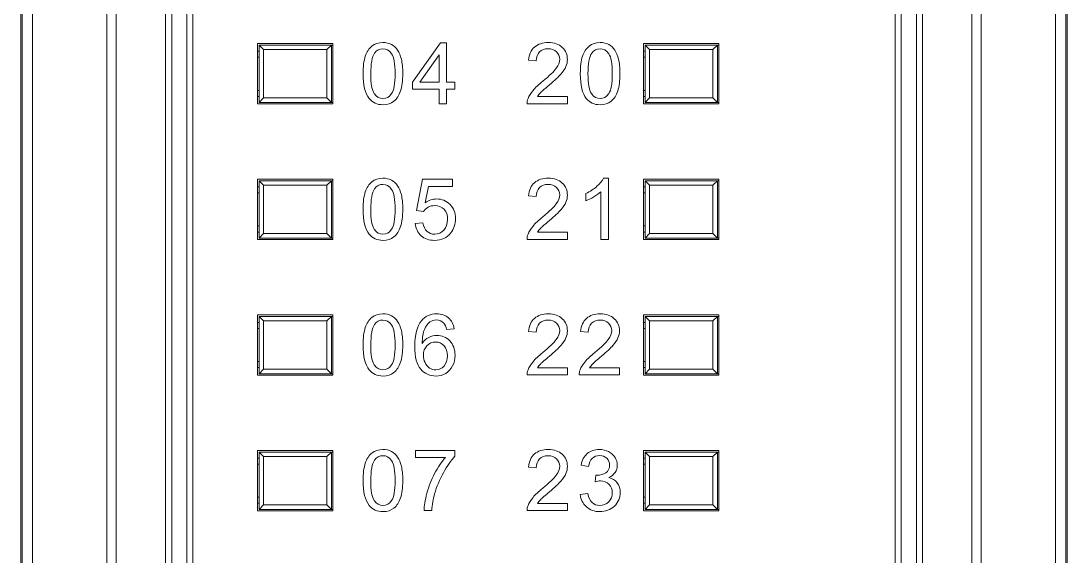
# Model space of a CAD drawing. Header units: millimetres. Extents: x 33157 to 59611, y -29750 to 1750.
# Drawn here: x 53663.15 to 53697.85, y 1384.22 to 1401.97 of the extents above; entities that cross this region are included whole.
import ezdxf

# ---------------------------------------------------------------- set-up
doc = ezdxf.new("R2010")
doc.units = ezdxf.units.MM
doc.layers.get('0').update_dxf_attribs({"lineweight": 18})

msp = doc.modelspace()

# ---------------------------------------------------------------- linework, layer by layer
at = {"lineweight": 9}
for p, q in [((53663.149, 1433.97), (53663.149, 1335.47)), ((53697.849, 1433.97), (53697.849, 1335.47)), ((53663.187, 1433.306), (53663.187, 1336.134)), ((53663.528, 1433.306), (53663.528, 1336.134)), ((53697.469, 1433.306), (53697.469, 1336.134)), ((53697.811, 1433.306), (53697.811, 1336.134)), ((53665.995, 1428.989), (53665.995, 1340.45)), ((53666.311, 1428.989), (53666.311, 1340.45)), ((53694.687, 1428.989), (53694.687, 1340.45)), ((53695.003, 1428.989), (53695.003, 1340.45)), ((53667.949, 1428.72), (53667.949, 1340.72)), ((53668.149, 1428.72), (53668.149, 1340.72)), ((53668.649, 1428.72), (53668.649, 1340.72)), ((53668.849, 1428.72), (53668.849, 1340.72)), ((53692.149, 1428.72), (53692.149, 1340.72)), ((53692.349, 1428.72), (53692.349, 1340.72)), ((53692.849, 1428.72), (53692.849, 1340.72)), ((53693.049, 1428.72), (53693.049, 1340.72)), ((53670.999, 1401.22), (53670.999, 1399.22)), ((53673.499, 1401.22), (53673.499, 1399.22)), ((53683.799, 1401.22), (53683.799, 1399.22)), ((53686.299, 1401.22), (53686.299, 1399.22)), ((53671.049, 1401.17), (53671.049, 1399.27)), ((53671.199, 1401.02), (53671.199, 1399.42)), ((53673.299, 1401.02), (53673.299, 1399.42)), ((53673.449, 1401.17), (53673.449, 1399.27)), ((53683.849, 1401.17), (53683.849, 1399.27)), ((53683.999, 1401.02), (53683.999, 1399.42)), ((53686.099, 1401.02), (53686.099, 1399.42)), ((53686.249, 1401.17), (53686.249, 1399.27)), ((53670.999, 1396.72), (53670.999, 1394.72)), ((53673.499, 1396.72), (53673.499, 1394.72)), ((53683.799, 1396.72), (53683.799, 1394.72)), ((53686.299, 1396.72), (53686.299, 1394.72)), ((53671.049, 1396.67), (53671.049, 1394.77)), ((53671.199, 1396.52), (53671.199, 1394.92)), ((53673.299, 1396.52), (53673.299, 1394.92)), ((53673.449, 1396.67), (53673.449, 1394.77)), ((53683.849, 1396.67), (53683.849, 1394.77)), ((53683.999, 1396.52), (53683.999, 1394.92)), ((53686.099, 1396.52), (53686.099, 1394.92)), ((53686.249, 1396.67), (53686.249, 1394.77)), ((53670.999, 1392.22), (53670.999, 1390.22)), ((53671.049, 1392.17), (53671.049, 1390.27)), ((53673.449, 1392.17), (53673.449, 1390.27)), ((53673.499, 1392.22), (53673.499, 1390.22)), ((53683.799, 1392.22), (53683.799, 1390.22)), ((53683.849, 1392.17), (53683.849, 1390.27)), ((53686.249, 1392.17), (53686.249, 1390.27)), ((53686.299, 1392.22), (53686.299, 1390.22)), ((53671.199, 1392.02), (53671.199, 1390.42)), ((53673.299, 1392.02), (53673.299, 1390.42)), ((53683.999, 1392.02), (53683.999, 1390.42)), ((53686.099, 1392.02), (53686.099, 1390.42)), ((53670.999, 1387.72), (53670.999, 1385.72)), ((53671.049, 1387.67), (53671.049, 1385.77)), ((53673.449, 1387.67), (53673.449, 1385.77)), ((53673.499, 1387.72), (53673.499, 1385.72)), ((53683.799, 1387.72), (53683.799, 1385.72)), ((53683.849, 1387.67), (53683.849, 1385.77)), ((53686.249, 1387.67), (53686.249, 1385.77)), ((53686.299, 1387.72), (53686.299, 1385.72)), ((53671.199, 1387.52), (53671.199, 1385.92)), ((53673.299, 1387.52), (53673.299, 1385.92)), ((53683.999, 1387.52), (53683.999, 1385.92)), ((53686.099, 1387.52), (53686.099, 1385.92))]:
    msp.add_line(p, q, dxfattribs=at)
for points in [[(53673.499, 1401.22), (53673.499, 1401.22), (53670.999, 1401.22), (53670.999, 1401.22)], [(53686.299, 1401.22), (53686.299, 1401.22), (53683.799, 1401.22), (53683.799, 1401.22)], [(53671.049, 1400.97), (53671.049, 1400.97), (53670.999, 1400.97), (53670.999, 1400.97)], [(53671.049, 1401.17), (53671.049, 1401.17), (53673.499, 1401.17), (53673.499, 1401.17)], [(53671.049, 1401.17), (53671.049, 1401.17), (53671.199, 1401.02), (53671.199, 1401.02)], [(53673.299, 1401.02), (53673.299, 1401.02), (53671.199, 1401.02), (53671.199, 1401.02)], [(53673.449, 1401.17), (53673.449, 1401.17), (53673.299, 1401.02), (53673.299, 1401.02)], [(53683.849, 1400.97), (53683.849, 1400.97), (53683.799, 1400.97), (53683.799, 1400.97)], [(53683.849, 1401.17), (53683.849, 1401.17), (53686.299, 1401.17), (53686.299, 1401.17)], [(53683.849, 1401.17), (53683.849, 1401.17), (53683.999, 1401.02), (53683.999, 1401.02)], [(53686.099, 1401.02), (53686.099, 1401.02), (53683.999, 1401.02), (53683.999, 1401.02)], [(53686.249, 1401.17), (53686.249, 1401.17), (53686.099, 1401.02), (53686.099, 1401.02)], [(53671.049, 1400.77), (53671.049, 1400.77), (53670.999, 1400.77), (53670.999, 1400.77)], [(53683.849, 1400.77), (53683.849, 1400.77), (53683.799, 1400.77), (53683.799, 1400.77)], [(53670.999, 1399.67), (53670.999, 1399.67), (53671.049, 1399.67), (53671.049, 1399.67)], [(53670.999, 1399.47), (53670.999, 1399.47), (53671.049, 1399.47), (53671.049, 1399.47)], [(53683.799, 1399.67), (53683.799, 1399.67), (53683.849, 1399.67), (53683.849, 1399.67)], [(53683.799, 1399.47), (53683.799, 1399.47), (53683.849, 1399.47), (53683.849, 1399.47)], [(53670.999, 1399.22), (53670.999, 1399.22), (53673.499, 1399.22), (53673.499, 1399.22)], [(53671.049, 1399.27), (53671.049, 1399.27), (53673.499, 1399.27), (53673.499, 1399.27)], [(53671.049, 1399.27), (53671.049, 1399.27), (53671.199, 1399.42), (53671.199, 1399.42)], [(53671.199, 1399.42), (53671.199, 1399.42), (53673.299, 1399.42), (53673.299, 1399.42)], [(53673.449, 1399.27), (53673.449, 1399.27), (53673.299, 1399.42), (53673.299, 1399.42)], [(53683.799, 1399.22), (53683.799, 1399.22), (53686.299, 1399.22), (53686.299, 1399.22)], [(53683.849, 1399.27), (53683.849, 1399.27), (53686.299, 1399.27), (53686.299, 1399.27)], [(53683.849, 1399.27), (53683.849, 1399.27), (53683.999, 1399.42), (53683.999, 1399.42)], [(53683.999, 1399.42), (53683.999, 1399.42), (53686.099, 1399.42), (53686.099, 1399.42)], [(53686.249, 1399.27), (53686.249, 1399.27), (53686.099, 1399.42), (53686.099, 1399.42)], [(53673.499, 1396.72), (53673.499, 1396.72), (53670.999, 1396.72), (53670.999, 1396.72)], [(53686.299, 1396.72), (53686.299, 1396.72), (53683.799, 1396.72), (53683.799, 1396.72)], [(53671.049, 1396.47), (53671.049, 1396.47), (53670.999, 1396.47), (53670.999, 1396.47)], [(53671.049, 1396.67), (53671.049, 1396.67), (53673.499, 1396.67), (53673.499, 1396.67)], [(53671.049, 1396.67), (53671.049, 1396.67), (53671.199, 1396.52), (53671.199, 1396.52)], [(53673.299, 1396.52), (53673.299, 1396.52), (53671.199, 1396.52), (53671.199, 1396.52)], [(53673.449, 1396.67), (53673.449, 1396.67), (53673.299, 1396.52), (53673.299, 1396.52)], [(53683.849, 1396.47), (53683.849, 1396.47), (53683.799, 1396.47), (53683.799, 1396.47)], [(53683.849, 1396.67), (53683.849, 1396.67), (53686.299, 1396.67), (53686.299, 1396.67)], [(53683.849, 1396.67), (53683.849, 1396.67), (53683.999, 1396.52), (53683.999, 1396.52)], [(53686.099, 1396.52), (53686.099, 1396.52), (53683.999, 1396.52), (53683.999, 1396.52)], [(53686.249, 1396.67), (53686.249, 1396.67), (53686.099, 1396.52), (53686.099, 1396.52)], [(53671.049, 1396.27), (53671.049, 1396.27), (53670.999, 1396.27), (53670.999, 1396.27)], [(53683.849, 1396.27), (53683.849, 1396.27), (53683.799, 1396.27), (53683.799, 1396.27)], [(53670.999, 1395.17), (53670.999, 1395.17), (53671.049, 1395.17), (53671.049, 1395.17)], [(53670.999, 1394.97), (53670.999, 1394.97), (53671.049, 1394.97), (53671.049, 1394.97)], [(53683.799, 1395.17), (53683.799, 1395.17), (53683.849, 1395.17), (53683.849, 1395.17)], [(53683.799, 1394.97), (53683.799, 1394.97), (53683.849, 1394.97), (53683.849, 1394.97)], [(53670.999, 1394.72), (53670.999, 1394.72), (53673.499, 1394.72), (53673.499, 1394.72)], [(53671.049, 1394.77), (53671.049, 1394.77), (53673.499, 1394.77), (53673.499, 1394.77)], [(53671.049, 1394.77), (53671.049, 1394.77), (53671.199, 1394.92), (53671.199, 1394.92)], [(53671.199, 1394.92), (53671.199, 1394.92), (53673.299, 1394.92), (53673.299, 1394.92)], [(53673.449, 1394.77), (53673.449, 1394.77), (53673.299, 1394.92), (53673.299, 1394.92)], [(53683.799, 1394.72), (53683.799, 1394.72), (53686.299, 1394.72), (53686.299, 1394.72)], [(53683.849, 1394.77), (53683.849, 1394.77), (53686.299, 1394.77), (53686.299, 1394.77)], [(53683.849, 1394.77), (53683.849, 1394.77), (53683.999, 1394.92), (53683.999, 1394.92)], [(53683.999, 1394.92), (53683.999, 1394.92), (53686.099, 1394.92), (53686.099, 1394.92)], [(53686.249, 1394.77), (53686.249, 1394.77), (53686.099, 1394.92), (53686.099, 1394.92)], [(53673.499, 1392.22), (53673.499, 1392.22), (53670.999, 1392.22), (53670.999, 1392.22)], [(53671.049, 1392.17), (53671.049, 1392.17), (53673.499, 1392.17), (53673.499, 1392.17)], [(53671.049, 1392.17), (53671.049, 1392.17), (53671.199, 1392.02), (53671.199, 1392.02)], [(53673.449, 1392.17), (53673.449, 1392.17), (53673.299, 1392.02), (53673.299, 1392.02)], [(53686.299, 1392.22), (53686.299, 1392.22), (53683.799, 1392.22), (53683.799, 1392.22)], [(53683.849, 1392.17), (53683.849, 1392.17), (53686.299, 1392.17), (53686.299, 1392.17)], [(53683.849, 1392.17), (53683.849, 1392.17), (53683.999, 1392.02), (53683.999, 1392.02)], [(53686.249, 1392.17), (53686.249, 1392.17), (53686.099, 1392.02), (53686.099, 1392.02)], [(53671.049, 1391.97), (53671.049, 1391.97), (53670.999, 1391.97), (53670.999, 1391.97)], [(53673.299, 1392.02), (53673.299, 1392.02), (53671.199, 1392.02), (53671.199, 1392.02)], [(53683.849, 1391.97), (53683.849, 1391.97), (53683.799, 1391.97), (53683.799, 1391.97)], [(53686.099, 1392.02), (53686.099, 1392.02), (53683.999, 1392.02), (53683.999, 1392.02)], [(53671.049, 1391.77), (53671.049, 1391.77), (53670.999, 1391.77), (53670.999, 1391.77)], [(53683.849, 1391.77), (53683.849, 1391.77), (53683.799, 1391.77), (53683.799, 1391.77)], [(53670.999, 1390.67), (53670.999, 1390.67), (53671.049, 1390.67), (53671.049, 1390.67)], [(53670.999, 1390.47), (53670.999, 1390.47), (53671.049, 1390.47), (53671.049, 1390.47)], [(53683.799, 1390.67), (53683.799, 1390.67), (53683.849, 1390.67), (53683.849, 1390.67)], [(53683.799, 1390.47), (53683.799, 1390.47), (53683.849, 1390.47), (53683.849, 1390.47)], [(53670.999, 1390.22), (53670.999, 1390.22), (53673.499, 1390.22), (53673.499, 1390.22)], [(53671.049, 1390.27), (53671.049, 1390.27), (53673.499, 1390.27), (53673.499, 1390.27)], [(53671.049, 1390.27), (53671.049, 1390.27), (53671.199, 1390.42), (53671.199, 1390.42)], [(53671.199, 1390.42), (53671.199, 1390.42), (53673.299, 1390.42), (53673.299, 1390.42)], [(53673.449, 1390.27), (53673.449, 1390.27), (53673.299, 1390.42), (53673.299, 1390.42)], [(53683.799, 1390.22), (53683.799, 1390.22), (53686.299, 1390.22), (53686.299, 1390.22)], [(53683.849, 1390.27), (53683.849, 1390.27), (53686.299, 1390.27), (53686.299, 1390.27)], [(53683.849, 1390.27), (53683.849, 1390.27), (53683.999, 1390.42), (53683.999, 1390.42)], [(53683.999, 1390.42), (53683.999, 1390.42), (53686.099, 1390.42), (53686.099, 1390.42)], [(53686.249, 1390.27), (53686.249, 1390.27), (53686.099, 1390.42), (53686.099, 1390.42)], [(53673.499, 1387.72), (53673.499, 1387.72), (53670.999, 1387.72), (53670.999, 1387.72)], [(53671.049, 1387.67), (53671.049, 1387.67), (53673.499, 1387.67), (53673.499, 1387.67)], [(53671.049, 1387.67), (53671.049, 1387.67), (53671.199, 1387.52), (53671.199, 1387.52)], [(53673.449, 1387.67), (53673.449, 1387.67), (53673.299, 1387.52), (53673.299, 1387.52)], [(53686.299, 1387.72), (53686.299, 1387.72), (53683.799, 1387.72), (53683.799, 1387.72)], [(53683.849, 1387.67), (53683.849, 1387.67), (53686.299, 1387.67), (53686.299, 1387.67)], [(53683.849, 1387.67), (53683.849, 1387.67), (53683.999, 1387.52), (53683.999, 1387.52)], [(53686.249, 1387.67), (53686.249, 1387.67), (53686.099, 1387.52), (53686.099, 1387.52)], [(53671.049, 1387.47), (53671.049, 1387.47), (53670.999, 1387.47), (53670.999, 1387.47)], [(53673.299, 1387.52), (53673.299, 1387.52), (53671.199, 1387.52), (53671.199, 1387.52)], [(53683.849, 1387.47), (53683.849, 1387.47), (53683.799, 1387.47), (53683.799, 1387.47)], [(53686.099, 1387.52), (53686.099, 1387.52), (53683.999, 1387.52), (53683.999, 1387.52)], [(53671.049, 1387.27), (53671.049, 1387.27), (53670.999, 1387.27), (53670.999, 1387.27)], [(53683.849, 1387.27), (53683.849, 1387.27), (53683.799, 1387.27), (53683.799, 1387.27)], [(53670.999, 1386.17), (53670.999, 1386.17), (53671.049, 1386.17), (53671.049, 1386.17)], [(53670.999, 1385.97), (53670.999, 1385.97), (53671.049, 1385.97), (53671.049, 1385.97)], [(53671.049, 1385.77), (53671.049, 1385.77), (53671.199, 1385.92), (53671.199, 1385.92)], [(53671.199, 1385.92), (53671.199, 1385.92), (53673.299, 1385.92), (53673.299, 1385.92)], [(53673.449, 1385.77), (53673.449, 1385.77), (53673.299, 1385.92), (53673.299, 1385.92)], [(53683.799, 1386.17), (53683.799, 1386.17), (53683.849, 1386.17), (53683.849, 1386.17)], [(53683.799, 1385.97), (53683.799, 1385.97), (53683.849, 1385.97), (53683.849, 1385.97)], [(53683.849, 1385.77), (53683.849, 1385.77), (53683.999, 1385.92), (53683.999, 1385.92)], [(53683.999, 1385.92), (53683.999, 1385.92), (53686.099, 1385.92), (53686.099, 1385.92)], [(53686.249, 1385.77), (53686.249, 1385.77), (53686.099, 1385.92), (53686.099, 1385.92)], [(53670.999, 1385.72), (53670.999, 1385.72), (53673.499, 1385.72), (53673.499, 1385.72)], [(53671.049, 1385.77), (53671.049, 1385.77), (53673.499, 1385.77), (53673.499, 1385.77)], [(53683.799, 1385.72), (53683.799, 1385.72), (53686.299, 1385.72), (53686.299, 1385.72)], [(53683.849, 1385.77), (53683.849, 1385.77), (53686.299, 1385.77), (53686.299, 1385.77)]]:
    msp.add_open_spline(points, degree=3, dxfattribs=at)
for points, knots in [([(53674.499, 1400.224), (53674.499, 1400.463), (53674.523, 1400.655), (53674.572, 1400.801), (53674.621, 1400.947), (53674.694, 1401.06), (53674.791, 1401.138), (53674.888, 1401.217), (53675.009, 1401.256), (53675.156, 1401.256), (53675.264, 1401.256), (53675.359, 1401.234), (53675.442, 1401.191), (53675.524, 1401.147), (53675.591, 1401.084), (53675.644, 1401.002), (53675.697, 1400.92), (53675.738, 1400.82), (53675.768, 1400.701), (53675.799, 1400.583), (53675.814, 1400.424), (53675.814, 1400.224), (53675.814, 1399.987), (53675.789, 1399.795), (53675.741, 1399.649), (53675.692, 1399.503), (53675.619, 1399.391), (53675.523, 1399.312), (53675.426, 1399.232), (53675.304, 1399.193), (53675.156, 1399.193), (53674.962, 1399.193), (53674.809, 1399.262), (53674.698, 1399.401), (53674.565, 1399.57), (53674.499, 1399.844), (53674.499, 1400.224)], [0, 0, 0, 0, 134167.062606, 134167.062606, 134167.062606, 268334.125212, 268334.125212, 268334.125212, 402501.187819, 402501.187819, 402501.187819, 536668.250425, 536668.250425, 536668.250425, 670835.313031, 670835.313031, 670835.313031, 805002.375637, 805002.375637, 805002.375637, 939169.438243, 939169.438243, 939169.438243, 1073336.500849, 1073336.500849, 1073336.500849, 1207503.563456, 1207503.563456, 1207503.563456, 1341670.626062, 1341670.626062, 1341670.626062, 1475837.688668, 1475837.688668, 1475837.688668, 1610004.751274, 1610004.751274, 1610004.751274, 1610004.751274]), ([(53677.018, 1399.227), (53677.018, 1399.227), (53677.018, 1399.709), (53677.018, 1399.709), (53677.018, 1399.709), (53676.14, 1399.709), (53676.14, 1399.709), (53676.14, 1399.709), (53676.14, 1399.938), (53676.14, 1399.938), (53676.14, 1399.938), (53677.063, 1401.248), (53677.063, 1401.248), (53677.063, 1401.248), (53677.266, 1401.248), (53677.266, 1401.248), (53677.266, 1401.248), (53677.266, 1399.938), (53677.266, 1399.938), (53677.266, 1399.938), (53677.54, 1399.938), (53677.54, 1399.938), (53677.54, 1399.938), (53677.54, 1399.709), (53677.54, 1399.709), (53677.54, 1399.709), (53677.266, 1399.709), (53677.266, 1399.709), (53677.266, 1399.709), (53677.266, 1399.227), (53677.266, 1399.227), (53677.266, 1399.227), (53677.018, 1399.227), (53677.018, 1399.227)], [0, 0, 0, 0, 134801.096198, 134801.096198, 134801.096198, 269602.192395, 269602.192395, 269602.192395, 404403.288593, 404403.288593, 404403.288593, 539204.38479, 539204.38479, 539204.38479, 674005.480988, 674005.480988, 674005.480988, 808806.577185, 808806.577185, 808806.577185, 943607.673383, 943607.673383, 943607.673383, 1078408.76958, 1078408.76958, 1078408.76958, 1213209.865778, 1213209.865778, 1213209.865778, 1348010.961975, 1348010.961975, 1348010.961975, 1482812.058173, 1482812.058173, 1482812.058173, 1482812.058173]), ([(53681.278, 1399.464), (53681.278, 1399.464), (53681.278, 1399.227), (53681.278, 1399.227), (53681.278, 1399.227), (53679.94, 1399.227), (53679.94, 1399.227), (53679.938, 1399.287), (53679.948, 1399.344), (53679.969, 1399.399), (53680.003, 1399.49), (53680.058, 1399.58), (53680.134, 1399.668), (53680.21, 1399.756), (53680.318, 1399.858), (53680.459, 1399.973), (53680.677, 1400.153), (53680.826, 1400.296), (53680.904, 1400.401), (53680.982, 1400.506), (53681.021, 1400.606), (53681.021, 1400.7), (53681.021, 1400.798), (53680.986, 1400.881), (53680.915, 1400.949), (53680.844, 1401.016), (53680.752, 1401.05), (53680.639, 1401.05), (53680.519, 1401.05), (53680.423, 1401.014), (53680.351, 1400.943), (53680.279, 1400.872), (53680.243, 1400.773), (53680.242, 1400.646), (53680.242, 1400.646), (53679.988, 1400.672), (53679.988, 1400.672), (53680.005, 1400.862), (53680.071, 1401.007), (53680.185, 1401.106), (53680.299, 1401.206), (53680.452, 1401.256), (53680.645, 1401.256), (53680.838, 1401.256), (53680.992, 1401.202), (53681.105, 1401.095), (53681.218, 1400.987), (53681.275, 1400.853), (53681.275, 1400.694), (53681.275, 1400.613), (53681.258, 1400.534), (53681.225, 1400.456), (53681.192, 1400.377), (53681.137, 1400.295), (53681.06, 1400.209), (53680.983, 1400.122), (53680.856, 1400.003), (53680.678, 1399.853), (53680.529, 1399.728), (53680.433, 1399.643), (53680.391, 1399.598), (53680.348, 1399.554), (53680.313, 1399.509), (53680.286, 1399.464), (53680.286, 1399.464), (53681.278, 1399.464), (53681.278, 1399.464)], [0, 0, 0, 0, 131339.578195, 131339.578195, 131339.578195, 262679.15639, 262679.15639, 262679.15639, 394018.734585, 394018.734585, 394018.734585, 525358.312781, 525358.312781, 525358.312781, 656697.890976, 656697.890976, 656697.890976, 788037.469171, 788037.469171, 788037.469171, 919377.047366, 919377.047366, 919377.047366, 1050716.625561, 1050716.625561, 1050716.625561, 1182056.203756, 1182056.203756, 1182056.203756, 1313395.781951, 1313395.781951, 1313395.781951, 1444735.360147, 1444735.360147, 1444735.360147, 1576074.938342, 1576074.938342, 1576074.938342, 1707414.516537, 1707414.516537, 1707414.516537, 1838754.094732, 1838754.094732, 1838754.094732, 1970093.672927, 1970093.672927, 1970093.672927, 2101433.251122, 2101433.251122, 2101433.251122, 2232772.829317, 2232772.829317, 2232772.829317, 2364112.407512, 2364112.407512, 2364112.407512, 2495451.985708, 2495451.985708, 2495451.985708, 2626791.563903, 2626791.563903, 2626791.563903, 2758131.142098, 2758131.142098, 2758131.142098, 2889470.720293, 2889470.720293, 2889470.720293, 2889470.720293]), ([(53681.703, 1400.224), (53681.703, 1400.463), (53681.727, 1400.655), (53681.776, 1400.801), (53681.826, 1400.947), (53681.899, 1401.06), (53681.996, 1401.138), (53682.092, 1401.217), (53682.214, 1401.256), (53682.361, 1401.256), (53682.469, 1401.256), (53682.564, 1401.234), (53682.646, 1401.191), (53682.728, 1401.147), (53682.796, 1401.084), (53682.848, 1401.002), (53682.901, 1400.92), (53682.942, 1400.82), (53682.973, 1400.701), (53683.003, 1400.583), (53683.018, 1400.424), (53683.018, 1400.224), (53683.018, 1399.987), (53682.994, 1399.795), (53682.945, 1399.649), (53682.897, 1399.503), (53682.824, 1399.391), (53682.727, 1399.312), (53682.631, 1399.232), (53682.508, 1399.193), (53682.361, 1399.193), (53682.166, 1399.193), (53682.013, 1399.262), (53681.902, 1399.401), (53681.769, 1399.57), (53681.703, 1399.844), (53681.703, 1400.224)], [0, 0, 0, 0, 134185.300096, 134185.300096, 134185.300096, 268370.600192, 268370.600192, 268370.600192, 402555.900288, 402555.900288, 402555.900288, 536741.200384, 536741.200384, 536741.200384, 670926.50048, 670926.50048, 670926.50048, 805111.800576, 805111.800576, 805111.800576, 939297.100672, 939297.100672, 939297.100672, 1073482.400768, 1073482.400768, 1073482.400768, 1207667.700864, 1207667.700864, 1207667.700864, 1341853.00096, 1341853.00096, 1341853.00096, 1476038.301056, 1476038.301056, 1476038.301056, 1610223.601152, 1610223.601152, 1610223.601152, 1610223.601152]), ([(53674.753, 1400.223), (53674.753, 1399.891), (53674.791, 1399.669), (53674.869, 1399.56), (53674.946, 1399.451), (53675.042, 1399.396), (53675.156, 1399.396), (53675.27, 1399.396), (53675.366, 1399.451), (53675.444, 1399.561), (53675.521, 1399.671), (53675.56, 1399.891), (53675.56, 1400.223), (53675.56, 1400.556), (53675.521, 1400.777), (53675.444, 1400.886), (53675.366, 1400.995), (53675.27, 1401.05), (53675.153, 1401.05), (53675.04, 1401.05), (53674.948, 1401.002), (53674.88, 1400.905), (53674.795, 1400.782), (53674.753, 1400.555), (53674.753, 1400.223)], [0, 0, 0, 0, 137290.190324, 137290.190324, 137290.190324, 274580.380649, 274580.380649, 274580.380649, 411870.570973, 411870.570973, 411870.570973, 549160.761297, 549160.761297, 549160.761297, 686450.951622, 686450.951622, 686450.951622, 823741.141946, 823741.141946, 823741.141946, 961031.33227, 961031.33227, 961031.33227, 1098321.522594, 1098321.522594, 1098321.522594, 1098321.522594]), ([(53677.018, 1399.938), (53677.018, 1399.938), (53677.018, 1400.847), (53677.018, 1400.847), (53677.018, 1400.847), (53676.384, 1399.938), (53676.384, 1399.938), (53676.384, 1399.938), (53677.018, 1399.938), (53677.018, 1399.938)], [0, 0, 0, 0, 153137.527405, 153137.527405, 153137.527405, 306275.054811, 306275.054811, 306275.054811, 459412.582216, 459412.582216, 459412.582216, 459412.582216]), ([(53681.957, 1400.223), (53681.957, 1399.891), (53681.996, 1399.669), (53682.073, 1399.56), (53682.151, 1399.451), (53682.247, 1399.396), (53682.361, 1399.396), (53682.474, 1399.396), (53682.57, 1399.451), (53682.648, 1399.561), (53682.726, 1399.671), (53682.764, 1399.891), (53682.764, 1400.223), (53682.764, 1400.556), (53682.726, 1400.777), (53682.648, 1400.886), (53682.571, 1400.995), (53682.474, 1401.05), (53682.358, 1401.05), (53682.244, 1401.05), (53682.153, 1401.002), (53682.084, 1400.905), (53681.999, 1400.782), (53681.957, 1400.555), (53681.957, 1400.223)], [0, 0, 0, 0, 137308.852229, 137308.852229, 137308.852229, 274617.704457, 274617.704457, 274617.704457, 411926.556686, 411926.556686, 411926.556686, 549235.408915, 549235.408915, 549235.408915, 686544.261144, 686544.261144, 686544.261144, 823853.113372, 823853.113372, 823853.113372, 961161.965601, 961161.965601, 961161.965601, 1098470.81783, 1098470.81783, 1098470.81783, 1098470.81783]), ([(53674.499, 1395.724), (53674.499, 1395.963), (53674.523, 1396.155), (53674.572, 1396.301), (53674.621, 1396.447), (53674.694, 1396.56), (53674.791, 1396.638), (53674.888, 1396.717), (53675.009, 1396.756), (53675.156, 1396.756), (53675.264, 1396.756), (53675.359, 1396.734), (53675.442, 1396.691), (53675.524, 1396.647), (53675.591, 1396.584), (53675.644, 1396.502), (53675.697, 1396.42), (53675.738, 1396.32), (53675.768, 1396.201), (53675.799, 1396.083), (53675.814, 1395.924), (53675.814, 1395.724), (53675.814, 1395.487), (53675.789, 1395.295), (53675.741, 1395.149), (53675.692, 1395.003), (53675.619, 1394.891), (53675.523, 1394.812), (53675.426, 1394.732), (53675.304, 1394.693), (53675.156, 1394.693), (53674.962, 1394.693), (53674.809, 1394.762), (53674.698, 1394.901), (53674.565, 1395.07), (53674.499, 1395.344), (53674.499, 1395.724)], [0, 0, 0, 0, 134172.545159, 134172.545159, 134172.545159, 268345.090317, 268345.090317, 268345.090317, 402517.635476, 402517.635476, 402517.635476, 536690.180635, 536690.180635, 536690.180635, 670862.725793, 670862.725793, 670862.725793, 805035.270952, 805035.270952, 805035.270952, 939207.816111, 939207.816111, 939207.816111, 1073380.361269, 1073380.361269, 1073380.361269, 1207552.906428, 1207552.906428, 1207552.906428, 1341725.451587, 1341725.451587, 1341725.451587, 1475897.996745, 1475897.996745, 1475897.996745, 1610070.541904, 1610070.541904, 1610070.541904, 1610070.541904]), ([(53676.225, 1395.257), (53676.225, 1395.257), (53676.485, 1395.277), (53676.485, 1395.277), (53676.504, 1395.151), (53676.549, 1395.056), (53676.618, 1394.992), (53676.688, 1394.928), (53676.773, 1394.896), (53676.873, 1394.896), (53676.994, 1394.896), (53677.095, 1394.941), (53677.177, 1395.031), (53677.259, 1395.121), (53677.3, 1395.241), (53677.3, 1395.39), (53677.3, 1395.531), (53677.261, 1395.643), (53677.183, 1395.724), (53677.104, 1395.806), (53677, 1395.847), (53676.871, 1395.847), (53676.79, 1395.847), (53676.718, 1395.829), (53676.654, 1395.792), (53676.591, 1395.756), (53676.541, 1395.708), (53676.504, 1395.65), (53676.504, 1395.65), (53676.27, 1395.684), (53676.27, 1395.684), (53676.27, 1395.684), (53676.465, 1396.722), (53676.465, 1396.722), (53676.465, 1396.722), (53677.467, 1396.722), (53677.467, 1396.722), (53677.467, 1396.722), (53677.467, 1396.485), (53677.467, 1396.485), (53677.467, 1396.485), (53676.663, 1396.485), (53676.663, 1396.485), (53676.663, 1396.485), (53676.555, 1395.94), (53676.555, 1395.94), (53676.676, 1396.025), (53676.803, 1396.067), (53676.936, 1396.067), (53677.112, 1396.067), (53677.26, 1396.006), (53677.381, 1395.884), (53677.502, 1395.762), (53677.563, 1395.605), (53677.563, 1395.413), (53677.563, 1395.23), (53677.51, 1395.072), (53677.403, 1394.939), (53677.274, 1394.775), (53677.097, 1394.693), (53676.873, 1394.693), (53676.69, 1394.693), (53676.54, 1394.745), (53676.424, 1394.848), (53676.308, 1394.951), (53676.241, 1395.087), (53676.225, 1395.257)], [0, 0, 0, 0, 131336.523276, 131336.523276, 131336.523276, 262673.046552, 262673.046552, 262673.046552, 394009.569828, 394009.569828, 394009.569828, 525346.093104, 525346.093104, 525346.093104, 656682.61638, 656682.61638, 656682.61638, 788019.139656, 788019.139656, 788019.139656, 919355.662932, 919355.662932, 919355.662932, 1050692.186208, 1050692.186208, 1050692.186208, 1182028.709484, 1182028.709484, 1182028.709484, 1313365.23276, 1313365.23276, 1313365.23276, 1444701.756036, 1444701.756036, 1444701.756036, 1576038.279312, 1576038.279312, 1576038.279312, 1707374.802588, 1707374.802588, 1707374.802588, 1838711.325864, 1838711.325864, 1838711.325864, 1970047.84914, 1970047.84914, 1970047.84914, 2101384.372416, 2101384.372416, 2101384.372416, 2232720.895692, 2232720.895692, 2232720.895692, 2364057.418968, 2364057.418968, 2364057.418968, 2495393.942244, 2495393.942244, 2495393.942244, 2626730.46552, 2626730.46552, 2626730.46552, 2758066.988796, 2758066.988796, 2758066.988796, 2889403.512072, 2889403.512072, 2889403.512072, 2889403.512072]), ([(53681.278, 1394.964), (53681.278, 1394.964), (53681.278, 1394.727), (53681.278, 1394.727), (53681.278, 1394.727), (53679.94, 1394.727), (53679.94, 1394.727), (53679.938, 1394.787), (53679.948, 1394.844), (53679.969, 1394.899), (53680.003, 1394.99), (53680.058, 1395.08), (53680.134, 1395.168), (53680.21, 1395.256), (53680.318, 1395.358), (53680.459, 1395.473), (53680.677, 1395.653), (53680.826, 1395.796), (53680.904, 1395.901), (53680.982, 1396.006), (53681.021, 1396.106), (53681.021, 1396.2), (53681.021, 1396.298), (53680.986, 1396.381), (53680.915, 1396.449), (53680.844, 1396.516), (53680.752, 1396.55), (53680.639, 1396.55), (53680.519, 1396.55), (53680.423, 1396.514), (53680.351, 1396.443), (53680.279, 1396.372), (53680.243, 1396.273), (53680.242, 1396.146), (53680.242, 1396.146), (53679.988, 1396.172), (53679.988, 1396.172), (53680.005, 1396.362), (53680.071, 1396.507), (53680.185, 1396.606), (53680.299, 1396.706), (53680.452, 1396.756), (53680.645, 1396.756), (53680.838, 1396.756), (53680.992, 1396.702), (53681.105, 1396.595), (53681.218, 1396.487), (53681.275, 1396.353), (53681.275, 1396.194), (53681.275, 1396.113), (53681.258, 1396.034), (53681.225, 1395.956), (53681.192, 1395.877), (53681.137, 1395.795), (53681.06, 1395.709), (53680.983, 1395.622), (53680.856, 1395.503), (53680.678, 1395.353), (53680.529, 1395.228), (53680.433, 1395.143), (53680.391, 1395.098), (53680.348, 1395.054), (53680.313, 1395.009), (53680.286, 1394.964), (53680.286, 1394.964), (53681.278, 1394.964), (53681.278, 1394.964)], [0, 0, 0, 0, 131344.945113, 131344.945113, 131344.945113, 262689.890226, 262689.890226, 262689.890226, 394034.835339, 394034.835339, 394034.835339, 525379.780452, 525379.780452, 525379.780452, 656724.725565, 656724.725565, 656724.725565, 788069.670678, 788069.670678, 788069.670678, 919414.615792, 919414.615792, 919414.615792, 1050759.560905, 1050759.560905, 1050759.560905, 1182104.506018, 1182104.506018, 1182104.506018, 1313449.451131, 1313449.451131, 1313449.451131, 1444794.396244, 1444794.396244, 1444794.396244, 1576139.341357, 1576139.341357, 1576139.341357, 1707484.28647, 1707484.28647, 1707484.28647, 1838829.231583, 1838829.231583, 1838829.231583, 1970174.176696, 1970174.176696, 1970174.176696, 2101519.121809, 2101519.121809, 2101519.121809, 2232864.066922, 2232864.066922, 2232864.066922, 2364209.012035, 2364209.012035, 2364209.012035, 2495553.957148, 2495553.957148, 2495553.957148, 2626898.902262, 2626898.902262, 2626898.902262, 2758243.847375, 2758243.847375, 2758243.847375, 2889588.792488, 2889588.792488, 2889588.792488, 2889588.792488]), ([(53682.634, 1394.727), (53682.634, 1394.727), (53682.386, 1394.727), (53682.386, 1394.727), (53682.386, 1394.727), (53682.386, 1396.308), (53682.386, 1396.308), (53682.326, 1396.251), (53682.248, 1396.194), (53682.151, 1396.137), (53682.054, 1396.08), (53681.966, 1396.037), (53681.889, 1396.009), (53681.889, 1396.009), (53681.889, 1396.249), (53681.889, 1396.249), (53682.028, 1396.314), (53682.149, 1396.393), (53682.253, 1396.486), (53682.357, 1396.579), (53682.431, 1396.669), (53682.474, 1396.756), (53682.474, 1396.756), (53682.634, 1396.756), (53682.634, 1396.756), (53682.634, 1396.756), (53682.634, 1394.727), (53682.634, 1394.727)], [0, 0, 0, 0, 136348.701531, 136348.701531, 136348.701531, 272697.403062, 272697.403062, 272697.403062, 409046.104594, 409046.104594, 409046.104594, 545394.806125, 545394.806125, 545394.806125, 681743.507656, 681743.507656, 681743.507656, 818092.209187, 818092.209187, 818092.209187, 954440.910718, 954440.910718, 954440.910718, 1090789.61225, 1090789.61225, 1090789.61225, 1227138.313781, 1227138.313781, 1227138.313781, 1227138.313781]), ([(53674.753, 1395.723), (53674.753, 1395.391), (53674.791, 1395.169), (53674.869, 1395.06), (53674.946, 1394.951), (53675.042, 1394.896), (53675.156, 1394.896), (53675.27, 1394.896), (53675.366, 1394.951), (53675.444, 1395.061), (53675.521, 1395.171), (53675.56, 1395.391), (53675.56, 1395.723), (53675.56, 1396.056), (53675.521, 1396.277), (53675.444, 1396.386), (53675.366, 1396.495), (53675.27, 1396.55), (53675.153, 1396.55), (53675.04, 1396.55), (53674.948, 1396.502), (53674.88, 1396.405), (53674.795, 1396.282), (53674.753, 1396.055), (53674.753, 1395.723)], [0, 0, 0, 0, 137295.800237, 137295.800237, 137295.800237, 274591.600474, 274591.600474, 274591.600474, 411887.40071, 411887.40071, 411887.40071, 549183.200947, 549183.200947, 549183.200947, 686479.001184, 686479.001184, 686479.001184, 823774.801421, 823774.801421, 823774.801421, 961070.601658, 961070.601658, 961070.601658, 1098366.401894, 1098366.401894, 1098366.401894, 1098366.401894]), ([(53674.499, 1391.224), (53674.499, 1391.463), (53674.523, 1391.655), (53674.572, 1391.801), (53674.621, 1391.947), (53674.694, 1392.06), (53674.791, 1392.138), (53674.888, 1392.217), (53675.009, 1392.256), (53675.156, 1392.256), (53675.264, 1392.256), (53675.359, 1392.234), (53675.442, 1392.191), (53675.524, 1392.147), (53675.591, 1392.084), (53675.644, 1392.002), (53675.697, 1391.92), (53675.738, 1391.82), (53675.768, 1391.701), (53675.799, 1391.583), (53675.814, 1391.424), (53675.814, 1391.224), (53675.814, 1390.987), (53675.789, 1390.795), (53675.741, 1390.649), (53675.692, 1390.503), (53675.619, 1390.391), (53675.523, 1390.312), (53675.426, 1390.232), (53675.304, 1390.193), (53675.156, 1390.193), (53674.962, 1390.193), (53674.809, 1390.262), (53674.698, 1390.401), (53674.565, 1390.57), (53674.499, 1390.844), (53674.499, 1391.224)], [0, 0, 0, 0, 134178.028415, 134178.028415, 134178.028415, 268356.056831, 268356.056831, 268356.056831, 402534.085246, 402534.085246, 402534.085246, 536712.113662, 536712.113662, 536712.113662, 670890.142077, 670890.142077, 670890.142077, 805068.170493, 805068.170493, 805068.170493, 939246.198908, 939246.198908, 939246.198908, 1073424.227324, 1073424.227324, 1073424.227324, 1207602.255739, 1207602.255739, 1207602.255739, 1341780.284154, 1341780.284154, 1341780.284154, 1475958.31257, 1475958.31257, 1475958.31257, 1610136.340985, 1610136.340985, 1610136.340985, 1610136.340985]), ([(53677.515, 1391.754), (53677.515, 1391.754), (53677.269, 1391.734), (53677.269, 1391.734), (53677.247, 1391.831), (53677.216, 1391.902), (53677.175, 1391.947), (53677.107, 1392.018), (53677.024, 1392.053), (53676.925, 1392.053), (53676.846, 1392.053), (53676.775, 1392.031), (53676.715, 1391.986), (53676.637, 1391.93), (53676.575, 1391.847), (53676.53, 1391.738), (53676.485, 1391.628), (53676.461, 1391.472), (53676.459, 1391.271), (53676.519, 1391.361), (53676.592, 1391.429), (53676.679, 1391.473), (53676.765, 1391.517), (53676.856, 1391.539), (53676.951, 1391.539), (53677.116, 1391.539), (53677.257, 1391.478), (53677.374, 1391.356), (53677.49, 1391.234), (53677.549, 1391.077), (53677.549, 1390.884), (53677.549, 1390.757), (53677.521, 1390.639), (53677.467, 1390.53), (53677.412, 1390.421), (53677.337, 1390.338), (53677.241, 1390.28), (53677.145, 1390.222), (53677.037, 1390.193), (53676.915, 1390.193), (53676.709, 1390.193), (53676.54, 1390.269), (53676.409, 1390.421), (53676.279, 1390.573), (53676.214, 1390.824), (53676.214, 1391.173), (53676.214, 1391.563), (53676.286, 1391.847), (53676.431, 1392.025), (53676.557, 1392.179), (53676.726, 1392.256), (53676.94, 1392.256), (53677.099, 1392.256), (53677.23, 1392.211), (53677.332, 1392.122), (53677.433, 1392.034), (53677.495, 1391.911), (53677.515, 1391.754)], [0, 0, 0, 0, 131917.260691, 131917.260691, 131917.260691, 263834.521382, 263834.521382, 263834.521382, 395751.782074, 395751.782074, 395751.782074, 527669.042765, 527669.042765, 527669.042765, 659586.303456, 659586.303456, 659586.303456, 791503.564147, 791503.564147, 791503.564147, 923420.824838, 923420.824838, 923420.824838, 1055338.08553, 1055338.08553, 1055338.08553, 1187255.346221, 1187255.346221, 1187255.346221, 1319172.606912, 1319172.606912, 1319172.606912, 1451089.867603, 1451089.867603, 1451089.867603, 1583007.128294, 1583007.128294, 1583007.128294, 1714924.388986, 1714924.388986, 1714924.388986, 1846841.649677, 1846841.649677, 1846841.649677, 1978758.910368, 1978758.910368, 1978758.910368, 2110676.171059, 2110676.171059, 2110676.171059, 2242593.431751, 2242593.431751, 2242593.431751, 2374510.692442, 2374510.692442, 2374510.692442, 2506427.953133, 2506427.953133, 2506427.953133, 2506427.953133]), ([(53681.278, 1390.464), (53681.278, 1390.464), (53681.278, 1390.227), (53681.278, 1390.227), (53681.278, 1390.227), (53679.94, 1390.227), (53679.94, 1390.227), (53679.938, 1390.287), (53679.948, 1390.344), (53679.969, 1390.399), (53680.003, 1390.49), (53680.058, 1390.58), (53680.134, 1390.668), (53680.21, 1390.756), (53680.318, 1390.858), (53680.459, 1390.973), (53680.677, 1391.153), (53680.826, 1391.296), (53680.904, 1391.401), (53680.982, 1391.506), (53681.021, 1391.606), (53681.021, 1391.7), (53681.021, 1391.798), (53680.986, 1391.881), (53680.915, 1391.949), (53680.844, 1392.016), (53680.752, 1392.05), (53680.639, 1392.05), (53680.519, 1392.05), (53680.423, 1392.014), (53680.351, 1391.943), (53680.279, 1391.872), (53680.243, 1391.773), (53680.242, 1391.646), (53680.242, 1391.646), (53679.988, 1391.672), (53679.988, 1391.672), (53680.005, 1391.862), (53680.071, 1392.007), (53680.185, 1392.106), (53680.299, 1392.206), (53680.452, 1392.256), (53680.645, 1392.256), (53680.838, 1392.256), (53680.992, 1392.202), (53681.105, 1392.095), (53681.218, 1391.987), (53681.275, 1391.853), (53681.275, 1391.694), (53681.275, 1391.613), (53681.258, 1391.534), (53681.225, 1391.456), (53681.192, 1391.377), (53681.137, 1391.295), (53681.06, 1391.209), (53680.983, 1391.122), (53680.856, 1391.003), (53680.678, 1390.853), (53680.529, 1390.728), (53680.433, 1390.643), (53680.391, 1390.598), (53680.348, 1390.554), (53680.313, 1390.509), (53680.286, 1390.464), (53680.286, 1390.464), (53681.278, 1390.464), (53681.278, 1390.464)], [0, 0, 0, 0, 131350.31272, 131350.31272, 131350.31272, 262700.625439, 262700.625439, 262700.625439, 394050.938159, 394050.938159, 394050.938159, 525401.250878, 525401.250878, 525401.250878, 656751.563598, 656751.563598, 656751.563598, 788101.876317, 788101.876317, 788101.876317, 919452.189037, 919452.189037, 919452.189037, 1050802.501756, 1050802.501756, 1050802.501756, 1182152.814476, 1182152.814476, 1182152.814476, 1313503.127195, 1313503.127195, 1313503.127195, 1444853.439915, 1444853.439915, 1444853.439915, 1576203.752634, 1576203.752634, 1576203.752634, 1707554.065354, 1707554.065354, 1707554.065354, 1838904.378073, 1838904.378073, 1838904.378073, 1970254.690793, 1970254.690793, 1970254.690793, 2101605.003512, 2101605.003512, 2101605.003512, 2232955.316232, 2232955.316232, 2232955.316232, 2364305.628951, 2364305.628951, 2364305.628951, 2495655.941671, 2495655.941671, 2495655.941671, 2627006.25439, 2627006.25439, 2627006.25439, 2758356.56711, 2758356.56711, 2758356.56711, 2889706.879829, 2889706.879829, 2889706.879829, 2889706.879829]), ([(53683.004, 1390.464), (53683.004, 1390.464), (53683.004, 1390.227), (53683.004, 1390.227), (53683.004, 1390.227), (53681.666, 1390.227), (53681.666, 1390.227), (53681.664, 1390.287), (53681.674, 1390.344), (53681.695, 1390.399), (53681.73, 1390.49), (53681.785, 1390.58), (53681.861, 1390.668), (53681.936, 1390.756), (53682.044, 1390.858), (53682.185, 1390.973), (53682.404, 1391.153), (53682.552, 1391.296), (53682.63, 1391.401), (53682.708, 1391.506), (53682.747, 1391.606), (53682.747, 1391.7), (53682.747, 1391.798), (53682.712, 1391.881), (53682.641, 1391.949), (53682.571, 1392.016), (53682.479, 1392.05), (53682.365, 1392.05), (53682.245, 1392.05), (53682.149, 1392.014), (53682.077, 1391.943), (53682.005, 1391.872), (53681.969, 1391.773), (53681.968, 1391.646), (53681.968, 1391.646), (53681.714, 1391.672), (53681.714, 1391.672), (53681.732, 1391.862), (53681.798, 1392.007), (53681.911, 1392.106), (53682.026, 1392.206), (53682.179, 1392.256), (53682.371, 1392.256), (53682.565, 1392.256), (53682.719, 1392.202), (53682.831, 1392.095), (53682.945, 1391.987), (53683.001, 1391.853), (53683.001, 1391.694), (53683.001, 1391.613), (53682.985, 1391.534), (53682.951, 1391.456), (53682.918, 1391.377), (53682.863, 1391.295), (53682.787, 1391.209), (53682.71, 1391.122), (53682.582, 1391.003), (53682.404, 1390.853), (53682.255, 1390.728), (53682.159, 1390.643), (53682.117, 1390.598), (53682.075, 1390.554), (53682.04, 1390.509), (53682.012, 1390.464), (53682.012, 1390.464), (53683.004, 1390.464), (53683.004, 1390.464)], [0, 0, 0, 0, 131354.590551, 131354.590551, 131354.590551, 262709.181103, 262709.181103, 262709.181103, 394063.771654, 394063.771654, 394063.771654, 525418.362205, 525418.362205, 525418.362205, 656772.952757, 656772.952757, 656772.952757, 788127.543308, 788127.543308, 788127.543308, 919482.133859, 919482.133859, 919482.133859, 1050836.724411, 1050836.724411, 1050836.724411, 1182191.314962, 1182191.314962, 1182191.314962, 1313545.905513, 1313545.905513, 1313545.905513, 1444900.496065, 1444900.496065, 1444900.496065, 1576255.086616, 1576255.086616, 1576255.086616, 1707609.677167, 1707609.677167, 1707609.677167, 1838964.267719, 1838964.267719, 1838964.267719, 1970318.85827, 1970318.85827, 1970318.85827, 2101673.448821, 2101673.448821, 2101673.448821, 2233028.039373, 2233028.039373, 2233028.039373, 2364382.629924, 2364382.629924, 2364382.629924, 2495737.220475, 2495737.220475, 2495737.220475, 2627091.811027, 2627091.811027, 2627091.811027, 2758446.401578, 2758446.401578, 2758446.401578, 2889800.992129, 2889800.992129, 2889800.992129, 2889800.992129]), ([(53674.753, 1391.223), (53674.753, 1390.891), (53674.791, 1390.669), (53674.869, 1390.56), (53674.946, 1390.451), (53675.042, 1390.396), (53675.156, 1390.396), (53675.27, 1390.396), (53675.366, 1390.451), (53675.444, 1390.561), (53675.521, 1390.671), (53675.56, 1390.891), (53675.56, 1391.223), (53675.56, 1391.556), (53675.521, 1391.777), (53675.444, 1391.886), (53675.366, 1391.995), (53675.27, 1392.05), (53675.153, 1392.05), (53675.04, 1392.05), (53674.948, 1392.002), (53674.88, 1391.905), (53674.795, 1391.782), (53674.753, 1391.555), (53674.753, 1391.223)], [0, 0, 0, 0, 137301.410871, 137301.410871, 137301.410871, 274602.821742, 274602.821742, 274602.821742, 411904.232613, 411904.232613, 411904.232613, 549205.643484, 549205.643484, 549205.643484, 686507.054355, 686507.054355, 686507.054355, 823808.465226, 823808.465226, 823808.465226, 961109.876096, 961109.876096, 961109.876096, 1098411.286967, 1098411.286967, 1098411.286967, 1098411.286967]), ([(53676.499, 1390.882), (53676.499, 1390.796), (53676.517, 1390.714), (53676.553, 1390.636), (53676.59, 1390.558), (53676.64, 1390.499), (53676.705, 1390.458), (53676.77, 1390.417), (53676.838, 1390.396), (53676.911, 1390.396), (53677.017, 1390.396), (53677.107, 1390.439), (53677.182, 1390.523), (53677.257, 1390.608), (53677.295, 1390.723), (53677.295, 1390.868), (53677.295, 1391.008), (53677.257, 1391.118), (53677.184, 1391.198), (53677.11, 1391.279), (53677.016, 1391.319), (53676.901, 1391.319), (53676.789, 1391.319), (53676.694, 1391.279), (53676.616, 1391.198), (53676.538, 1391.118), (53676.499, 1391.012), (53676.499, 1390.882)], [0, 0, 0, 0, 136342.626506, 136342.626506, 136342.626506, 272685.253012, 272685.253012, 272685.253012, 409027.879518, 409027.879518, 409027.879518, 545370.506023, 545370.506023, 545370.506023, 681713.132529, 681713.132529, 681713.132529, 818055.759035, 818055.759035, 818055.759035, 954398.385541, 954398.385541, 954398.385541, 1090741.012047, 1090741.012047, 1090741.012047, 1227083.638553, 1227083.638553, 1227083.638553, 1227083.638553]), ([(53674.499, 1386.724), (53674.499, 1386.963), (53674.523, 1387.155), (53674.572, 1387.301), (53674.621, 1387.447), (53674.694, 1387.56), (53674.791, 1387.638), (53674.888, 1387.717), (53675.009, 1387.756), (53675.156, 1387.756), (53675.264, 1387.756), (53675.359, 1387.734), (53675.442, 1387.691), (53675.524, 1387.647), (53675.591, 1387.584), (53675.644, 1387.502), (53675.697, 1387.42), (53675.738, 1387.32), (53675.768, 1387.201), (53675.799, 1387.083), (53675.814, 1386.924), (53675.814, 1386.724), (53675.814, 1386.487), (53675.789, 1386.295), (53675.741, 1386.149), (53675.692, 1386.003), (53675.619, 1385.891), (53675.523, 1385.812), (53675.426, 1385.732), (53675.304, 1385.693), (53675.156, 1385.693), (53674.962, 1385.693), (53674.809, 1385.762), (53674.698, 1385.901), (53674.565, 1386.07), (53674.499, 1386.344), (53674.499, 1386.724)], [0, 0, 0, 0, 134183.512376, 134183.512376, 134183.512376, 268367.024753, 268367.024753, 268367.024753, 402550.537129, 402550.537129, 402550.537129, 536734.049506, 536734.049506, 536734.049506, 670917.561882, 670917.561882, 670917.561882, 805101.074259, 805101.074259, 805101.074259, 939284.586635, 939284.586635, 939284.586635, 1073468.099012, 1073468.099012, 1073468.099012, 1207651.611388, 1207651.611388, 1207651.611388, 1341835.123765, 1341835.123765, 1341835.123765, 1476018.636141, 1476018.636141, 1476018.636141, 1610202.148518, 1610202.148518, 1610202.148518, 1610202.148518]), ([(53676.239, 1387.485), (53676.239, 1387.485), (53676.239, 1387.722), (53676.239, 1387.722), (53676.239, 1387.722), (53677.546, 1387.722), (53677.546, 1387.722), (53677.546, 1387.722), (53677.546, 1387.53), (53677.546, 1387.53), (53677.417, 1387.393), (53677.289, 1387.211), (53677.163, 1386.984), (53677.037, 1386.757), (53676.939, 1386.523), (53676.87, 1386.283), (53676.821, 1386.114), (53676.789, 1385.928), (53676.775, 1385.727), (53676.775, 1385.727), (53676.521, 1385.727), (53676.521, 1385.727), (53676.524, 1385.886), (53676.555, 1386.078), (53676.615, 1386.304), (53676.675, 1386.529), (53676.76, 1386.747), (53676.871, 1386.956), (53676.983, 1387.165), (53677.101, 1387.342), (53677.227, 1387.485), (53677.227, 1387.485), (53676.239, 1387.485), (53676.239, 1387.485)], [0, 0, 0, 0, 134816.969801, 134816.969801, 134816.969801, 269633.939602, 269633.939602, 269633.939602, 404450.909403, 404450.909403, 404450.909403, 539267.879204, 539267.879204, 539267.879204, 674084.849005, 674084.849005, 674084.849005, 808901.818807, 808901.818807, 808901.818807, 943718.788608, 943718.788608, 943718.788608, 1078535.758409, 1078535.758409, 1078535.758409, 1213352.72821, 1213352.72821, 1213352.72821, 1348169.698011, 1348169.698011, 1348169.698011, 1482986.667812, 1482986.667812, 1482986.667812, 1482986.667812]), ([(53681.278, 1385.964), (53681.278, 1385.964), (53681.278, 1385.727), (53681.278, 1385.727), (53681.278, 1385.727), (53679.94, 1385.727), (53679.94, 1385.727), (53679.938, 1385.787), (53679.948, 1385.844), (53679.969, 1385.899), (53680.003, 1385.99), (53680.058, 1386.08), (53680.134, 1386.168), (53680.21, 1386.256), (53680.318, 1386.358), (53680.459, 1386.473), (53680.677, 1386.653), (53680.826, 1386.796), (53680.904, 1386.901), (53680.982, 1387.006), (53681.021, 1387.106), (53681.021, 1387.2), (53681.021, 1387.298), (53680.986, 1387.381), (53680.915, 1387.449), (53680.844, 1387.516), (53680.752, 1387.55), (53680.639, 1387.55), (53680.519, 1387.55), (53680.423, 1387.514), (53680.351, 1387.443), (53680.279, 1387.372), (53680.243, 1387.273), (53680.242, 1387.146), (53680.242, 1387.146), (53679.988, 1387.172), (53679.988, 1387.172), (53680.005, 1387.362), (53680.071, 1387.507), (53680.185, 1387.606), (53680.299, 1387.706), (53680.452, 1387.756), (53680.645, 1387.756), (53680.838, 1387.756), (53680.992, 1387.702), (53681.105, 1387.595), (53681.218, 1387.487), (53681.275, 1387.353), (53681.275, 1387.194), (53681.275, 1387.113), (53681.258, 1387.034), (53681.225, 1386.956), (53681.192, 1386.877), (53681.137, 1386.795), (53681.06, 1386.709), (53680.983, 1386.622), (53680.856, 1386.503), (53680.678, 1386.353), (53680.529, 1386.228), (53680.433, 1386.143), (53680.391, 1386.098), (53680.348, 1386.054), (53680.313, 1386.009), (53680.286, 1385.964), (53680.286, 1385.964), (53681.278, 1385.964), (53681.278, 1385.964)], [0, 0, 0, 0, 131355.681014, 131355.681014, 131355.681014, 262711.362029, 262711.362029, 262711.362029, 394067.043043, 394067.043043, 394067.043043, 525422.724057, 525422.724057, 525422.724057, 656778.405072, 656778.405072, 656778.405072, 788134.086086, 788134.086086, 788134.086086, 919489.767101, 919489.767101, 919489.767101, 1050845.448115, 1050845.448115, 1050845.448115, 1182201.129129, 1182201.129129, 1182201.129129, 1313556.810144, 1313556.810144, 1313556.810144, 1444912.491158, 1444912.491158, 1444912.491158, 1576268.172172, 1576268.172172, 1576268.172172, 1707623.853187, 1707623.853187, 1707623.853187, 1838979.534201, 1838979.534201, 1838979.534201, 1970335.215215, 1970335.215215, 1970335.215215, 2101690.89623, 2101690.89623, 2101690.89623, 2233046.577244, 2233046.577244, 2233046.577244, 2364402.258258, 2364402.258258, 2364402.258258, 2495757.939273, 2495757.939273, 2495757.939273, 2627113.620287, 2627113.620287, 2627113.620287, 2758469.301302, 2758469.301302, 2758469.301302, 2889824.982316, 2889824.982316, 2889824.982316, 2889824.982316]), ([(53681.703, 1386.263), (53681.703, 1386.263), (53681.951, 1386.297), (53681.951, 1386.297), (53681.98, 1386.156), (53682.028, 1386.054), (53682.096, 1385.992), (53682.164, 1385.93), (53682.248, 1385.899), (53682.347, 1385.899), (53682.465, 1385.899), (53682.564, 1385.939), (53682.644, 1386.02), (53682.724, 1386.101), (53682.764, 1386.201), (53682.764, 1386.321), (53682.764, 1386.435), (53682.727, 1386.529), (53682.652, 1386.603), (53682.578, 1386.677), (53682.483, 1386.714), (53682.368, 1386.714), (53682.321, 1386.714), (53682.263, 1386.705), (53682.193, 1386.686), (53682.193, 1386.686), (53682.22, 1386.904), (53682.22, 1386.904), (53682.237, 1386.902), (53682.25, 1386.901), (53682.26, 1386.901), (53682.367, 1386.901), (53682.462, 1386.929), (53682.547, 1386.984), (53682.631, 1387.039), (53682.674, 1387.123), (53682.674, 1387.238), (53682.674, 1387.328), (53682.643, 1387.404), (53682.581, 1387.463), (53682.52, 1387.523), (53682.44, 1387.553), (53682.343, 1387.553), (53682.246, 1387.553), (53682.165, 1387.522), (53682.101, 1387.461), (53682.036, 1387.4), (53681.995, 1387.308), (53681.977, 1387.186), (53681.977, 1387.186), (53681.728, 1387.231), (53681.728, 1387.231), (53681.759, 1387.398), (53681.828, 1387.527), (53681.935, 1387.619), (53682.043, 1387.71), (53682.177, 1387.756), (53682.337, 1387.756), (53682.447, 1387.756), (53682.548, 1387.732), (53682.641, 1387.685), (53682.734, 1387.638), (53682.805, 1387.574), (53682.854, 1387.492), (53682.903, 1387.41), (53682.928, 1387.324), (53682.928, 1387.232), (53682.928, 1387.145), (53682.904, 1387.066), (53682.858, 1386.994), (53682.811, 1386.923), (53682.741, 1386.866), (53682.649, 1386.824), (53682.769, 1386.796), (53682.861, 1386.739), (53682.928, 1386.652), (53682.994, 1386.566), (53683.027, 1386.456), (53683.027, 1386.326), (53683.027, 1386.15), (53682.962, 1386), (53682.834, 1385.877), (53682.705, 1385.754), (53682.542, 1385.693), (53682.346, 1385.693), (53682.168, 1385.693), (53682.021, 1385.746), (53681.904, 1385.852), (53681.786, 1385.958), (53681.719, 1386.095), (53681.703, 1386.263)], [0, 0, 0, 0, 130452.189624, 130452.189624, 130452.189624, 260904.379248, 260904.379248, 260904.379248, 391356.568873, 391356.568873, 391356.568873, 521808.758497, 521808.758497, 521808.758497, 652260.948121, 652260.948121, 652260.948121, 782713.137745, 782713.137745, 782713.137745, 913165.32737, 913165.32737, 913165.32737, 1043617.516994, 1043617.516994, 1043617.516994, 1174069.706618, 1174069.706618, 1174069.706618, 1304521.896242, 1304521.896242, 1304521.896242, 1434974.085866, 1434974.085866, 1434974.085866, 1565426.275491, 1565426.275491, 1565426.275491, 1695878.465115, 1695878.465115, 1695878.465115, 1826330.654739, 1826330.654739, 1826330.654739, 1956782.844363, 1956782.844363, 1956782.844363, 2087235.033988, 2087235.033988, 2087235.033988, 2217687.223612, 2217687.223612, 2217687.223612, 2348139.413236, 2348139.413236, 2348139.413236, 2478591.60286, 2478591.60286, 2478591.60286, 2609043.792484, 2609043.792484, 2609043.792484, 2739495.982109, 2739495.982109, 2739495.982109, 2869948.171733, 2869948.171733, 2869948.171733, 3000400.361357, 3000400.361357, 3000400.361357, 3130852.550981, 3130852.550981, 3130852.550981, 3261304.740605, 3261304.740605, 3261304.740605, 3391756.93023, 3391756.93023, 3391756.93023, 3522209.119854, 3522209.119854, 3522209.119854, 3652661.309478, 3652661.309478, 3652661.309478, 3783113.499102, 3783113.499102, 3783113.499102, 3913565.688727, 3913565.688727, 3913565.688727, 3913565.688727]), ([(53674.753, 1386.723), (53674.753, 1386.391), (53674.791, 1386.169), (53674.869, 1386.06), (53674.946, 1385.951), (53675.042, 1385.896), (53675.156, 1385.896), (53675.27, 1385.896), (53675.366, 1385.951), (53675.444, 1386.061), (53675.521, 1386.171), (53675.56, 1386.391), (53675.56, 1386.723), (53675.56, 1387.056), (53675.521, 1387.277), (53675.444, 1387.386), (53675.366, 1387.495), (53675.27, 1387.55), (53675.153, 1387.55), (53675.04, 1387.55), (53674.948, 1387.502), (53674.88, 1387.405), (53674.795, 1387.282), (53674.753, 1387.055), (53674.753, 1386.723)], [0, 0, 0, 0, 137307.022227, 137307.022227, 137307.022227, 274614.044453, 274614.044453, 274614.044453, 411921.06668, 411921.06668, 411921.06668, 549228.088906, 549228.088906, 549228.088906, 686535.111133, 686535.111133, 686535.111133, 823842.133359, 823842.133359, 823842.133359, 961149.155586, 961149.155586, 961149.155586, 1098456.177813, 1098456.177813, 1098456.177813, 1098456.177813])]:
    msp.add_open_spline(points, degree=3, knots=knots)

doc.saveas('drawing.dxf')
